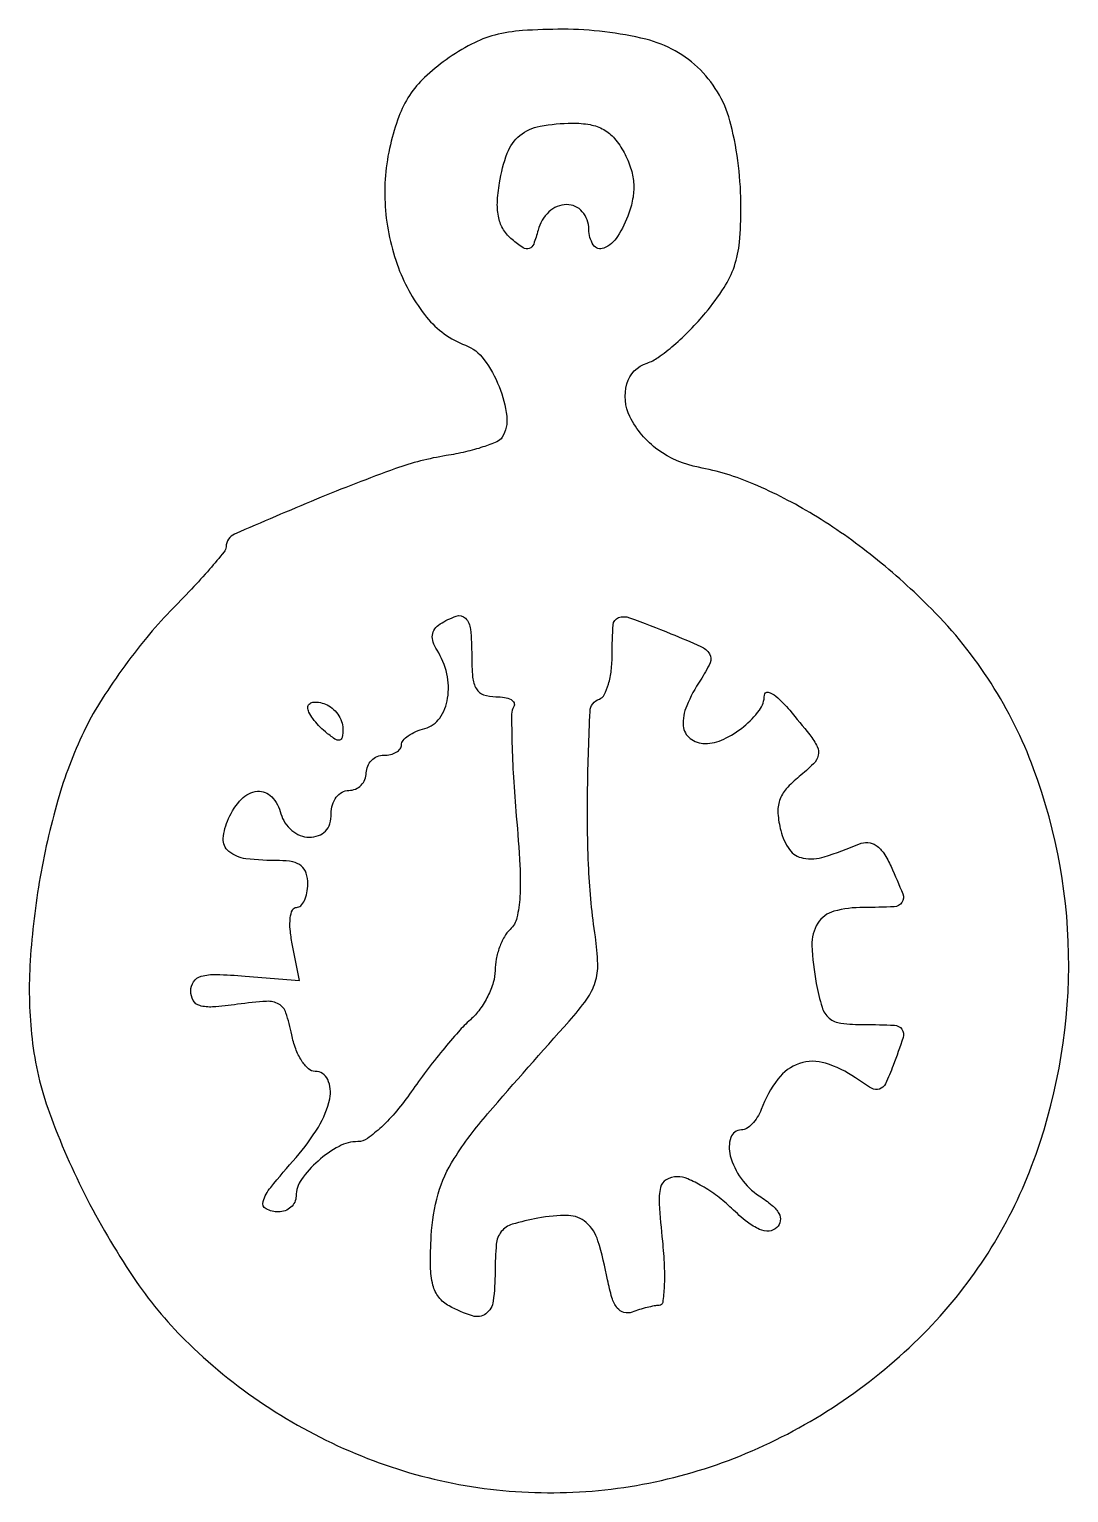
# Model space of a CAD drawing. Extents: x 0 to 89, y 0 to 125.
import ezdxf

# ---------------------------------------------------------------- set-up
doc = ezdxf.new("R2010")
doc.units = 0

msp = doc.modelspace()

# ---------------------------------------------------------------- linework, layer by layer
for points in [[(35.812189, 122.392989, 0.034637), (33.973618, 120.882779, 0.058317), (32.692929, 119.354211, 0.056644), (31.776147, 117.539166, 0.03074), (31.053021, 115.142989, 0.074527), (30.61404, 109.856811, 0.073134), (31.736984, 104.637792, 0.080669), (34.149117, 100.414433, 0.132659), (37.459673, 98.015332, -0.144191), (39.050159, 96.806919, -0.063824), (40.343454, 94.479466, -0.064555), (40.990501, 91.95364, -0.170479), (40.59626, 90.155751, -0.155321), (40.146491, 89.769911, -0.020897), (38.965363, 89.326578, -0.022487), (37.477615, 88.911113, -0.017199), (35.819327, 88.5871, 0.046735), (31.497729, 87.47456, 0.011858), (24.732716, 84.857798, 0.004867), (17.751979, 81.885536, 0.290637), (17.019075, 80.797619, -0.167938), (16.853591, 80.35787, -0.005412), (15.610291, 78.892262, -0.009879), (14.071544, 77.18695, -0.006639), (12.25, 75.297619, 0.024037), (10.238805, 73.060846, 0.015518), (8.120976, 70.293676, 0.015603), (6.214644, 67.452726, 0.028225), (4.863961, 65, 0.042258), (2.653022, 59.169819, 0.027755), (1.067731, 52.163089, 0.027752), (0.268094, 45.022614, 0.042198), (0.444723, 38.78581, 0.059188), (1.930959, 32.463784, 0.031555), (5.153877, 25.093341, 0.03136), (9.353601, 18.055414, 0.050392), (13.859106, 12.721544, 0.096434), (28.580784, 3.15161, 0.101294), (45.558778, 0.022786, 0.100869), (62.457872, 3.814445, 0.094822), (76.950308, 13.961881, 0.102414), (85.82894, 27.913422, 0.089611), (88.994952, 44.936107, 0.090458), (85.99944, 61.850236, 0.107128), (77.266703, 75.5, 0.028006), (72.346934, 79.922366, 0.032529), (67.193952, 83.532896, 0.03542), (62.103355, 86.152971, 0.054823), (57.377084, 87.589037, -0.111587), (53.893301, 89.093678, -0.12104), (51.517205, 91.915052, -0.184824), (51.255175, 94.709242, -0.253065), (52.976628, 96.492582, 0.078706), (53.936747, 96.973569, 0.022057), (55.260737, 98.013091, 0.021668), (56.673985, 99.337748, 0.021263), (57.976628, 100.787814, 0.028367), (59.551601, 102.935923, 0.062811), (60.43463, 104.761695, 0.058901), (60.86818, 106.822489, 0.022426), (61, 109.759963, 0.0598), (60.147121, 116.865497, 0.137244), (57.530722, 121.524378, 0.137449), (52.879689, 124.145087, 0.060056), (45.78778, 125, 0.016613), (42.34643, 124.885623, 0.047329), (39.982375, 124.501603, 0.056967), (37.987544, 123.729184, 0.033805)], [(51.01452, 114.472868, -0.04298), (51.575532, 113.166003, -0.059744), (51.828643, 111.918884, -0.060325), (51.778612, 110.656557, -0.044936), (51.4335, 109.304583, -0.055716), (50.460402, 107.295544, -0.157349), (49.278417, 106.307457, -0.361046), (48.38748, 106.591687, -0.143222), (48, 107.916667, 0.177852), (47.447918, 109.419651, 0.225055), (46.114816, 110.021409, 0.186524), (44.595396, 109.401225, 0.140585), (43.667246, 107.835549, -0.025505), (43.294831, 106.659914, -0.220416), (42.913602, 106.283438, -0.234843), (42.396512, 106.34374, -0.028834), (41.452814, 107.039161, -0.080487), (40.723465, 107.875038, -0.084147), (40.309148, 108.886088, -0.065971), (40.193674, 110.17621, -0.029607), (40.366767, 111.872697, -0.049142), (41.041211, 114.417403, -0.132041), (42.120131, 115.929168, -0.127342), (43.838786, 116.727936, -0.044222), (46.58102, 116.984687, -0.045172), (48.113293, 116.853647, -0.085172), (49.277594, 116.434533, -0.088713), (50.205003, 115.665319, -0.052551)], [(38, 71.5, 0.022313), (38.082339, 69.655808, 0.111086), (38.397073, 68.67496, 0.17998), (39.015336, 68.172038, 0.081867), (40.059017, 68, -0.040135), (40.811793, 67.939477, -0.086872), (41.358613, 67.749876, -0.163328), (41.61393, 67.470216, -0.24729), (41.591787, 67.148515, 0.139516), (41.409121, 66.504386, 0.005617), (41.438906, 64.051887, 0.009484), (41.563178, 61.118971, 0.006535), (41.810325, 57.802504, -0.007795), (42.113191, 53.595336, -0.02781), (42.114993, 50.8969, -0.04394), (41.859463, 49.119177, -0.148285), (41.277555, 48.114562, 0.076943), (40.787746, 47.491021, 0.04057), (40.375282, 46.594447, 0.039156), (40.09419, 45.585885, 0.048422), (40, 44.615561, -0.074626), (39.846681, 43.594023, -0.041976), (39.378309, 42.427651, -0.040784), (38.693565, 41.303956, -0.052327), (37.883604, 40.404988, 0.028003), (36.871203, 39.38554, 0.009758), (35.527729, 37.811153, 0.009656), (34.113174, 36.016834, 0.01111), (32.835564, 34.25, -0.023952), (31.594134, 32.622868, -0.030102), (30.288269, 31.248438, -0.031), (29.090857, 30.262568, -0.158002), (28.2807, 30, 0.124396), (26.669575, 29.592864, 0.056927), (24.878354, 28.344213, 0.057391), (23.453704, 26.763878, 0.155992), (23, 25.345012, -0.110746), (22.884939, 24.831903, -0.09999), (22.559375, 24.395097, -0.09481), (22.072716, 24.102108, -0.088446), (21.5, 24, -0.117469), (20.436785, 24.253285, -0.369264), (20.175364, 24.879275, -0.093269), (20.836474, 26.095589, -0.009167), (23, 28.652781, 0.044116), (24.902241, 31.248872, 0.081811), (25.870857, 33.66747, 0.161067), (25.704122, 35.300923, 0.295606), (24.625, 36, -0.188534), (24.05278, 36.223718, -0.064274), (23.469931, 36.919877, -0.05302), (22.964589, 37.932896, -0.039868), (22.623701, 39.131495, 0.029287), (22.133376, 41.005158, 0.18842), (21.523969, 41.748083, 0.146511), (20.484468, 41.980956, 0.015693), (17.998701, 41.726651, -0.014533), (15.871652, 41.504062, -0.087628), (14.770797, 41.614078, -0.197396), (14.211589, 42.051857, -0.129928), (14, 42.852362, -0.150129), (14.248164, 43.660233, -0.177709), (14.893461, 44.123829, -0.075239), (16.171369, 44.279269, -0.012554), (18.647485, 44.144782), (23.294969, 43.775153), (22.672485, 46.887576, -0.026784), (22.494789, 48.114403, -0.05081), (22.506004, 49.111554, -0.075427), (22.685832, 49.778544, -0.297563), (23.025, 50, 0.195061), (23.397422, 50.151037, 0.086875), (23.713594, 50.5875, 0.06675), (23.928222, 51.234522, 0.046782), (24, 52, 0.075043), (23.86009, 52.926945, 0.146066), (23.447723, 53.543236, 0.125242), (22.713216, 53.890677, 0.0482), (21.581787, 54, -0.02863), (18.715985, 54.164233, -0.144332), (17.255338, 54.783809, -0.244141), (16.78434, 55.885448, -0.088388), (17.220256, 57.584064, -0.081869), (18.342507, 59.256916, -0.183041), (19.69724, 59.918772, -0.233246), (20.914648, 59.452282, -0.123318), (21.710251, 58, 0.081717), (22.051899, 57.232588, 0.073995), (22.631104, 56.584907, 0.076311), (23.354863, 56.149974, 0.097502), (24.116631, 56, 0.082074), (24.919256, 56.132643, 0.122573), (25.514579, 56.515482, 0.117651), (25.876666, 57.146201, 0.071854), (26, 58, -0.072314), (26.111864, 58.769411, -0.08892), (26.4375, 59.416667, -0.10214), (26.924246, 59.846791, -0.130775), (27.5, 60, 0.099038), (28.072457, 60.114514, 0.097945), (28.559375, 60.440625, 0.097945), (28.885486, 60.927543, 0.099038), (29, 61.5, -0.099038), (29.114514, 62.072457, -0.097945), (29.440625, 62.559375, -0.097945), (29.927543, 62.885486, -0.099038), (30.5, 63, 0.056959), (31.073739, 63.065572, 0.076307), (31.559375, 63.25949, 0.095369), (31.884904, 63.54638, 0.166062), (32, 63.883369, -0.181596), (32.141258, 64.259476, -0.059916), (32.5875, 64.660882, -0.050447), (33.234516, 65.024544, -0.038887), (34, 65.289749, 0.178417), (35.26891, 66.17453, 0.11419), (35.945178, 67.860889, 0.094567), (35.872477, 69.962435, 0.085393), (35.037474, 71.973607, -0.058625), (34.707831, 72.661663, -0.11243), (34.64356, 73.267172, -0.129779), (34.847308, 73.782841, -0.092797), (35.302786, 74.208294, -0.056245), (36.675114, 74.877803, -0.289983), (37.462273, 74.699327, -0.175334), (37.899191, 73.762054, -0.022271)], [(55.014518, 73.377514, -0.009977), (57.5807, 72.290847, -0.147062), (58.313564, 71.657679, -0.257647), (58.361375, 70.886223, -0.034416), (57.534754, 69.412698, 0.04397), (56.363361, 67.227923, 0.119794), (56.075712, 65.509168, 0.213719), (56.654638, 64.433481, 0.165476), (57.928571, 64, 0.11169), (59.522012, 64.360438, 0.060084), (61.231977, 65.4443, 0.061469), (62.568801, 66.842251, 0.161448), (63, 68.142857, -0.486907), (63.310408, 68.386042, -0.120111), (63.981494, 68.036023, -0.036567), (65.163384, 66.836185, -0.009673), (66.867758, 64.751721, -0.047979), (67.521, 63.732986, -0.182219), (67.605409, 62.994572, -0.138048), (67.182651, 62.257968, -0.023691), (65.967004, 61.174365, 0.041911), (64.869658, 60.122097, 0.098884), (64.303522, 59.145737, 0.100169), (64.159807, 58.034968, 0.043753), (64.395346, 56.560953, 0.09454), (65.14746, 54.939972, 0.196769), (66.308007, 54.213534, 0.117991), (68.11454, 54.329659, 0.025591), (71.07188, 55.410042, -0.11739), (71.846394, 55.541176, -0.136625), (72.549015, 55.294562, -0.096151), (73.198739, 54.624456, -0.037697), (73.82188, 53.491585, -0.011876), (74.82039, 51.154525, -0.248184), (74.742178, 50.423011, -0.237815), (74.089869, 50.057459, -0.010959), (71.468615, 50, 0.064586), (68.938313, 49.671787, 0.191796), (67.557582, 48.650249, 0.15035), (67.062072, 46.759956, 0.035852), (67.435435, 43.49247, 0.026493), (67.924969, 41.478282, 0.144758), (68.531614, 40.550147, 0.148718), (69.536581, 40.114442, 0.028463), (71.545313, 40, -0.010631), (74.102543, 39.945621, -0.232897), (74.740637, 39.596895, -0.23736), (74.846336, 38.882573, -0.011034), (74.002521, 36.50663, -0.019445), (73.336076, 34.939981, -0.205442), (72.827038, 34.489487, -0.214455), (72.162738, 34.55835, -0.021305), (70.780015, 35.44153, 0.077807), (68.221219, 36.695642, 0.156997), (65.999224, 36.671103, 0.151693), (64.157449, 35.346247, 0.071155), (62.725431, 32.75, -0.048008), (62.395491, 32.080562, -0.053875), (61.954457, 31.514063, -0.061301), (61.474617, 31.126673, -0.140092), (61.031385, 31, 0.324435), (60.128169, 30.344986, 0.145974), (60.087953, 28.799454, 0.089687), (61.01181, 26.851135, 0.092533), (62.551347, 25.3744, -0.028379), (63.662131, 24.552912, -0.092989), (64.242179, 23.852717, -0.167893), (64.351102, 23.23195, -0.157896), (64.057939, 22.657939, -0.182714), (63.411396, 22.366136, -0.117168), (62.590464, 22.507693, -0.067388), (61.54344, 23.133319, -0.022706), (60.201874, 24.306593, 0.02944), (58.990717, 25.337382, 0.03024), (57.6773, 26.208812, 0.031728), (56.451394, 26.819085, 0.099947), (55.555378, 27, 0.132914), (54.613857, 26.745217, 0.206808), (54.12296, 26.078085, 0.07414), (54.013049, 24.680751, 0.008333), (54.287844, 21.5, -0.014313), (54.444652, 19.391163, -0.024043), (54.440247, 17.615625, -0.021197), (54.314463, 16.266222, -0.375109), (54.009535, 16, 0.044287), (53.58549, 15.962367, 0.015318), (52.983422, 15.83551, 0.015081), (52.325069, 15.654398, 0.016949), (51.704328, 15.440034, -0.157898), (51.006728, 15.402888, -0.166364), (50.437093, 15.784059, -0.089756), (49.980919, 16.676931, -0.025782), (49.607827, 18.190034, 0.025789), (48.782396, 21.53743, 0.139252), (47.781444, 23.098858, 0.179827), (46.25469, 23.687807, 0.04948), (43.646045, 23.46142, 0.024465), (41.464792, 22.940639, 0.154816), (40.528373, 22.313002, 0.147705), (40.102025, 21.245045, 0.021639), (40, 18.888709, -0.032105), (39.838724, 16.37958, -0.203346), (39.206451, 15.299461, -0.242447), (38.074282, 15.111795, -0.045017), (36.069814, 15.962637, -0.106255), (35.197196, 16.702288, -0.101867), (34.689259, 17.745968, -0.060512), (34.482212, 19.341762, -0.015493), (34.541769, 21.949431, -0.055662), (35.138934, 25.535081, -0.073811), (36.496763, 28.546522, -0.035488), (39.363328, 32.381414, -0.004287), (46.328919, 40.300646, 0.02653), (47.827071, 42.164903, 0.080819), (48.549766, 43.614053, 0.083194), (48.764827, 45.193649, 0.029226), (48.560439, 47.480895, -0.025446), (47.997865, 53.281736, -0.015687), (47.898916, 60.139679, -0.007156), (48.105412, 66.744163, -0.310289), (48.904793, 67.801598, 0.198553), (49.327391, 68.167603, 0.045817), (49.678283, 69.063073, 0.04048), (49.919766, 70.248399, 0.030024), (50, 71.583333, -0.01597), (50.081733, 74.141714, -0.299317), (50.543391, 74.754659, -0.177145), (51.471915, 74.748115, -0.005728)], [(27, 65.270566, -0.040905), (26.939089, 64.527266, -0.317246), (26.707915, 64.292614, -0.200989), (26.307198, 64.381479, -0.019452), (25.5, 65, -0.030499), (24.925932, 65.538785, -0.033474), (24.440625, 66.127766, -0.035603), (24.10015, 66.681736, -0.120558), (24, 67.09106, -0.21403), (24.122865, 67.364939, -0.138104), (24.440625, 67.519584, -0.088276), (24.925278, 67.520729, -0.048206), (25.5, 67.361626, -0.080255), (26.073415, 67.028287, -0.06554), (26.559375, 66.509941, -0.066583), (26.887929, 65.892926, -0.089319)]]:
    msp.add_lwpolyline(points, format="xyb", close=True)

doc.saveas('drawing.dxf')
